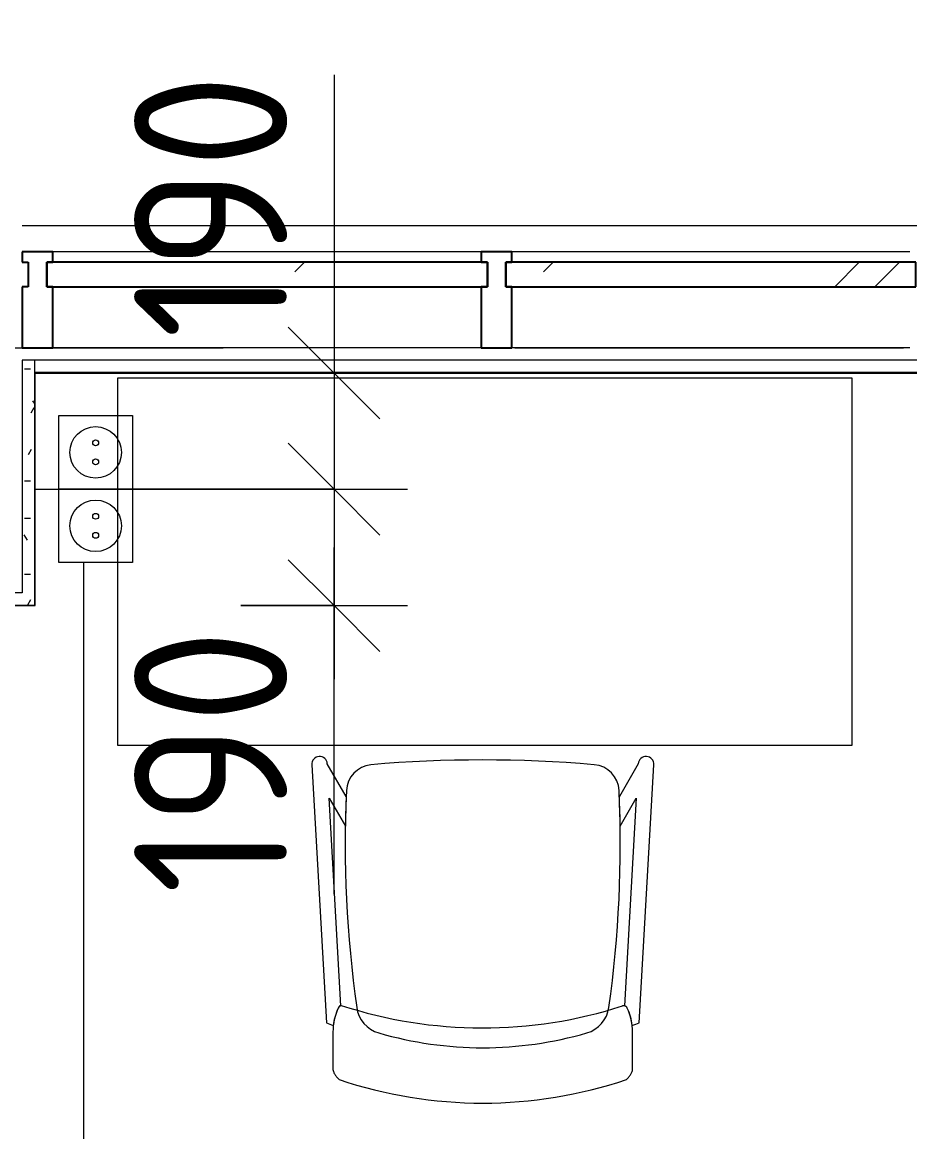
# Model space of a CAD drawing. Header units: millimetres. Extents: x -4185 to 186529, y -8553 to 29097.
# Drawn here: x 4660 to 6110, y 13719 to 15532 of the extents above; entities that cross this region are included whole.
import ezdxf

# ---------------------------------------------------------------- set-up
doc = ezdxf.new("R2010")
doc.units = ezdxf.units.MM
doc.linetypes.add('Осевая', pattern=[3175, 635, -476.25, 1587.5, -476.25])
for name, color, linetype, lineweight in [('A-ANNO-DIMS', 7, 'Continuous', 9), ('A-ANNO-DIMS-100', 7, 'Continuous', 9), ('A-DETL-GENF', 7, 'Continuous', 9), ('A-GLAZ-CURT', 7, 'Continuous', 9), ('A-GLAZ-CURT-1', 7, 'Continuous', 25), ('A-GLAZ-CWMG', 7, 'Continuous', 9), ('A-GLAZ-CWMG-1', 7, 'Continuous', 25), ('A-WALL', 7, 'Continuous', 9), ('E-ELEC-FIXT-IDEN', 7, 'Continuous', 9), ('I-WALL', 7, 'Continuous', 9), ('Оси-2', 7, 'Осевая', 9), ('Электрические приборы', 7, 'Continuous', 9)]:
    doc.layers.add(name, color=color, linetype=linetype, lineweight=lineweight)
for name, color, linetype, lineweight, true_color in [('A-WALL-1', 7, 'Continuous', 9, 0x3c3c3c), ('A-WALL-FNSH-1', 7, 'Continuous', 9, 0x3c3c3c), ('I-FURN-1', 7, 'Continuous', 9, 0xf0f0f0), ('Оси розеток', 7, 'Continuous', 9, 0xff1e23)]:
    doc.layers.add(name, color=color, linetype=linetype, lineweight=lineweight, true_color=true_color)
doc.styles.add('ISOCPEUR', font='isocpeur.ttf', dxfattribs={"width": 0.9, "height": 250})
doc.dimstyles.new('ISO-2_5_0_9К_БОЛЬШОЙ_2', dxfattribs={"dimscale": 304.8, "dimtxt": 248.995294, "dimasz": 0.492126, "dimexe": 0.393701, "dimexo": 0.984252, "dimgap": 0, "dimtad": 1, "dimdec": 0, "dimrnd": 10, "dimzin": 0, "dimdsep": 46, "dimtxsty": 'ISOCPEUR', "dimblk1": 'OBLIQUE', "dimblk2": 'OBLIQUE', "dimsah": 1, "dimcen": 0.09, "dimdle": 0.393701, "dimazin": 0, "dimtfac": 1, "dimtdec": 4, "dimtix": 1, "dimtmove": 1, "dimatfit": 3, "dimfxl": 1, "dimtvp": 1, "dimtolj": 1, "dimtzin": 0, "dimarcsym": 2})
pattern_1 = [(0, (0, 0), (121.92, 30.48), [10.058, -81.382, 10.058, -81.382, -487.68]), (0, (0, 0), (121.92, 30.48), [-182.88, 10.058, -172.822, 10.058, -81.382, -213.36]), (0, (0, 0), (121.92, 30.48), [-457.2, 10.058, -50.902, 10.058, -142.342]), (120, (45.72, 15.24), (-87.356454, 90.34582), [10.058, -81.382, 10.058, -81.382, -487.68]), (120, (45.72, 15.24), (-87.356454, 90.34582), [-182.88, 10.058, -172.822, 10.058, -81.382, -213.36]), (120, (45.72, 15.24), (-87.356454, 90.34582), [-457.2, 10.058, -50.902, 10.058, -142.342]), (240, (60.96, 76.2), (-34.563546, -120.82582), [10.058, -81.382, 10.058, -81.382, -487.68]), (240, (60.96, 76.2), (-34.563546, -120.82582), [-182.88, 10.058, -172.822, 10.058, -81.382, -213.36]), (240, (60.96, 76.2), (-34.563546, -120.82582), [-457.2, 10.058, -50.902, 10.058, -142.342])]

# ---------------------------------------------------------------- blocks, each defined once
blk = doc.blocks.new('Системная панель - Стекло - 40мм-23997278-План размещения напольных электротехнических лючков и розеток 1 этажа в осях 1-12')
at = {"layer": 'A-GLAZ-CURT'}
h = blk.add_hatch(dxfattribs=at)
h.set_pattern_fill('FP_79', color=256, style=0, pattern_type=2)
h.set_pattern_definition([(45, (-5160, -15040), (-282.843, 282.843), [200, -600]), (45, (-5360, -15140), (-282.843, 282.843), [600, -200]), (45, (-4960, -15240), (-282.843, 282.843), [200, -600])])
h.paths.add_polyline_path([(-360, -40), (360, -40), (360, 0), (-360, 0)])
at = {"layer": 'A-GLAZ-CURT-1'}
for p, q in [((360, 0), (-360, 0)), ((-360, 0), (-360, -40)), ((360, -40), (360, 0)), ((-360, -40), (360, -40))]:
    blk.add_line(p, q, dxfattribs=at)
blk = doc.blocks.new('Прямоугольный импост - Импост структурный с накладкой - 160мм-23997280-План размещения напольных электротехнических лючков и розеток 1 этажа в осях 1-12')
at = {"layer": 'A-GLAZ-CWMG-1'}
for p, q in [((0, 140), (-50, 140)), ((-50, 140), (-50, 40)), ((0, 40), (0, 140)), ((-50, 40), (-40, 40)), ((-40, 40), (-40, 0)), ((-10, 0), (-10, 40)), ((-10, 40), (0, 40)), ((-40, 0), (-50, 0)), ((-50, 0), (-50, -17)), ((0, 0), (-10, 0)), ((0, -17), (0, 0)), ((-50, -17), (0, -17))]:
    blk.add_line(p, q, dxfattribs=at)
blk = doc.blocks.new('Прямоугольный импост - Импост структурный с накладкой - 160мм-23752558-План размещения напольных электротехнических лючков и розеток 1 этажа в осях 1-12')
at = {"layer": 'A-GLAZ-CWMG'}
for p, q in [((5410, 15157), (4710, 15157)), ((5410, 15000), (4710, 15000))]:
    blk.add_line(p, q, dxfattribs=at)
blk = doc.blocks.new('Системная панель - Стекло - 40мм-23997281-План размещения напольных электротехнических лючков и розеток 1 этажа в осях 1-12')
at = {"layer": 'A-GLAZ-CURT'}
h = blk.add_hatch(dxfattribs=at)
h.set_pattern_fill('FP_80', color=256, style=0, pattern_type=2)
h.set_pattern_definition([(45, (-5885, -15040), (-282.843, 282.843), [200, -600]), (45, (-6085, -15140), (-282.843, 282.843), [600, -200]), (45, (-5685, -15240), (-282.843, 282.843), [200, -600])])
h.paths.add_polyline_path([(-335, -40), (335, -40), (335, 0), (-335, 0)])
at = {"layer": 'A-GLAZ-CURT-1'}
for p, q in [((335, 0), (-335, 0)), ((-335, 0), (-335, -40)), ((335, -40), (335, 0)), ((-335, -40), (335, -40))]:
    blk.add_line(p, q, dxfattribs=at)
blk = doc.blocks.new('Прямоугольный импост - Импост структурный с накладкой - 160мм-23772036-План размещения напольных электротехнических лючков и розеток 1 этажа в осях 1-12')
at = {"layer": 'A-GLAZ-CWMG'}
for p, q in [((6110, 15157), (5460, 15157)), ((6110, 15000), (5460, 15000))]:
    blk.add_line(p, q, dxfattribs=at)
blk = doc.blocks.new('Прямоугольный импост - Импост структурный с накладкой - 160мм-23997282-План размещения напольных электротехнических лючков и розеток 1 этажа в осях 1-12')
at = {"layer": 'A-GLAZ-CWMG-1'}
for p, q in [((-25, 40), (-25, 140)), ((-25, 140), (25, 140)), ((25, 140), (25, 40)), ((-15, 40), (-25, 40)), ((-15, 0), (-15, 40)), ((15, 40), (15, 0)), ((25, 40), (15, 40)), ((-25, -17), (-25, 0)), ((-25, 0), (-15, 0)), ((15, 0), (25, 0)), ((25, 0), (25, -17)), ((25, -17), (-25, -17))]:
    blk.add_line(p, q, dxfattribs=at)
blk = doc.blocks.new('Блок Розеток и Выключателей - Блок Розеток и Выключателей_SK1-27368977-План размещения напольных электротехнических лючков и розеток 1 этажа в осях 1-12')
at = {"layer": 'A-DETL-GENF'}
for p, q in [((-120, -40), (0, -40)), ((-120, -160), (-120, -40)), ((0, -40), (120, -40)), ((0, -160), (0, -40)), ((0, -40), (0, -160)), ((120, -40), (120, -160)), ((0, -160), (-120, -160)), ((120, -160), (0, -160))]:
    blk.add_line(p, q, dxfattribs=at)
for centre, radius in [((-60, -100), 42), ((60, -100), 42), ((-75.6, -100), 4.8), ((-44.4, -100), 4.8), ((44.4, -100), 4.8), ((75.6, -100), 4.8)]:
    blk.add_circle(centre, radius, dxfattribs=at)
at = {"layer": 'Оси розеток'}
blk.add_line((0, 0), (0, -40), dxfattribs=at)
blk = doc.blocks.new('Chair_1 noor 78578 - 1_4-V111-План размещения напольных электротехнических лючков и розеток 1 этажа в осях 1-12')
at = {"layer": 'I-FURN-1'}
for p, q in [((-130.5, 405.7), (-130.5, 344.8)), ((359.1, 344.8), (359.1, 405.7)), ((-141.2, 329.7), (-165.1, -92)), ((393.7, -92), (369.8, 329.7)), ((-136.5, -37.1), (-117.3, 302)), ((345.9, 302), (365.1, -37.1)), ((-110.2, 8.6), (-136.5, -37.1)), ((365.1, -37.1), (338.8, 8.6)), ((-139.7, -93.5), (-108.8, -39.9)), ((337.4, -39.9), (368.3, -93.5))]:
    blk.add_line(p, q, dxfattribs=at)
for centre, radius, start, end in [((114.3, -271.9), 732.8, 71.3174, 108.6833), ((114.3, -239.2), 609.6, 73.8265, 106.1735), ((-37.4, 344.8), 93.1, 180, 204.9864), ((-41.4, 297.5), 50.8, 106.1735, 171.9659), ((270, 297.5), 50.8, 8.0341, 73.8265), ((266, 344.8), 93.1, 334.477, 360), ((114.3, -279.3), 660.4, 111.7, 112.7563), ((-37.4, 344.8), 93.1, 186.4785, 204.9864), ((114.3, -408), 746, 71.9445, 107.8276), ((266, 344.8), 93.1, 335.0136, 353.5215), ((114.3, -279.3), 660.4, 67.2437, 68.3), ((-116, 308.2), 6.35, 204.9864, 258.4091), ((-116, 308.2), 6.35, 204.9864, 287.8276), ((1798.9, 37.7), 1909.3, 171.9659, 182.6261), ((-1570.3, 37.7), 1909.3, 357.3739, 8.0341), ((344.3, 307.4), 6.35, 281.4186, 334.477), ((344.6, 308.2), 6.35, 281.5909, 335.0136), ((1798.9, 37.7), 1909.3, 180.8761, 182.3307), ((-1570.3, 37.7), 1909.3, 357.6693, 359.1239), ((-64, -47.7), 44.5, 182.6261, 265.0912), ((292.6, -47.7), 44.4, 275.9396, 357.3739), ((-152.4, -92.7), 12.7, 176.75, 356.75), ((114.8, 2033.8), 2133.6, 265.0912, 274.9044), ((381, -92.7), 12.7, 183.25, 3.25)]:
    blk.add_arc(centre, radius, start, end, dxfattribs=at)
for points in [[(-120.4, 422.3), (-122, 420.8), (-124.7, 417.8), (-127.8, 413.5), (-129.8, 409.4), (-130.4, 406.9), (-130.5, 405.7)], [(359.1, 405.7), (359, 406.9), (358.4, 409.4), (356.4, 413.5), (353.3, 417.8), (350.6, 420.8), (349, 422.3)]]:
    blk.add_open_spline(points, degree=3, dxfattribs=at)
blk = doc.blocks.new('Стол базовый прямоугольный - 1_2-25479526-План размещения напольных электротехнических лючков и розеток 1 этажа в осях 1-12')
at = {"layer": 'I-FURN-1'}
for p, q in [((600, 300), (-600, 300)), ((-600, 300), (-600, -300)), ((600, -300), (600, 300)), ((-600, -300), (600, -300))]:
    blk.add_line(p, q, dxfattribs=at)
blk = doc.blocks.new('DIMBLOCK26-План размещения напольных электротехнических лючков и розеток 1 этажа в осях 1-12')
at = {"layer": 'A-ANNO-DIMS-100'}
for p, q in [((5169.5, 15446), (5169.5, 14915.1)), ((5169.5, 15079), (5169.5, 14769.4)), ((4975.5, 14959), (5289.5, 14959)), ((5169.5, 14959), (4975.5, 14959)), ((5169.5, 14915.1), (5169.5, 14864.2)), ((4798.9, 14769.4), (5289.5, 14769.4)), ((5169.5, 14769.4), (4798.9, 14769.4))]:
    blk.add_line(p, q, dxfattribs=at)
at = {"layer": 'A-ANNO-DIMS-100', "lineweight": 20}
for p, q in [((5169.5, 14959), (5094.5, 15034)), ((5169.5, 14959), (5244.5, 14884)), ((5169.5, 14769.4), (5094.5, 14844.4)), ((5169.5, 14769.4), (5244.5, 14694.4))]:
    blk.add_line(p, q, dxfattribs=at)
at = {"layer": 'A-ANNO-DIMS-100', "color": 0, "insert": (4842.8, 15015.1), "char_height": 250, "width": 517.144, "attachment_point": 1, "rotation": 90, "line_spacing_factor": 1.149209, "style": 'ISOCPEUR'}
blk.add_mtext('190', dxfattribs=at)
blk = doc.blocks.new('_Oblique')
at = {"color": 0, "linetype": 'ByBlock', "lineweight": -2}
blk.add_line((-0.5, -0.5), (0.5, 0.5), dxfattribs=at)
blk = doc.blocks.new('DIMBLOCK27-План размещения напольных электротехнических лючков и розеток 1 этажа в осях 1-12')
at = {"layer": 'A-ANNO-DIMS-100', "lineweight": 20}
for p, q in [((5169.5, 14769.4), (5094.5, 14844.4)), ((5169.5, 14769.4), (5244.5, 14694.4)), ((5169.5, 14579), (5094.5, 14654)), ((5169.5, 14579), (5244.5, 14504))]:
    blk.add_line(p, q, dxfattribs=at)
at = {"layer": 'A-ANNO-DIMS-100'}
for p, q in [((4798.9, 14769.4), (5289.5, 14769.4)), ((5169.5, 14769.4), (4798.9, 14769.4)), ((5169.5, 14769.4), (5169.5, 14459)), ((5169.5, 14638.8), (5169.5, 14674.2)), ((5169.5, 14107.8), (5169.5, 14638.8)), ((5017.1, 14579), (5289.5, 14579)), ((5169.5, 14579), (5017.1, 14579))]:
    blk.add_line(p, q, dxfattribs=at)
at = {"layer": 'A-ANNO-DIMS-100', "color": 0, "insert": (4842.8, 14107.8), "char_height": 250, "width": 517.144, "attachment_point": 1, "rotation": 90, "line_spacing_factor": 1.149209, "style": 'ISOCPEUR'}
blk.add_mtext('190', dxfattribs=at)

msp = doc.modelspace()

# ---------------------------------------------------------------- hatches: boundary and pattern name
at = {"layer": 'I-WALL'}
h = msp.add_hatch(dxfattribs=at)
h.set_pattern_fill('FP_84', color=256, style=0, pattern_type=2)
h.set_pattern_definition(pattern_1)
h.paths.add_polyline_path([(6140, 14960), (6160, 14960), (6160, 14980), (6139, 14980), (6139, 14960)])
h.paths.add_polyline_path([(4680, 14960), (4680, 14980), (4660, 14980), (4660, 14960)])
h = msp.add_hatch(dxfattribs=at)
h.set_pattern_fill('FP_84', color=256, style=0, pattern_type=2)
h.set_pattern_definition(pattern_1)
h.paths.add_polyline_path([(4660, 14600), (4680, 14600), (4680, 14960), (4660, 14960)])
h = msp.add_hatch(dxfattribs=at)
h.set_pattern_fill('FP_84', color=256, style=0, pattern_type=2)
h.set_pattern_definition(pattern_1)
h.paths.add_polyline_path([(4659.4, 14580), (4680, 14580), (4680, 14600), (3130, 14600), (3130, 14580), (4293.8, 14580)])

# ---------------------------------------------------------------- linework, layer by layer
at = {"layer": 'A-WALL'}
msp.add_line((4680, 14980), (4680, 14580), dxfattribs=at)
at = {"layer": 'A-WALL-1'}
for p, q in [((4660, 14980), (4660, 14600)), ((4680, 14980), (4660, 14980)), ((4660, 14600), (3130, 14600)), ((3110, 14580), (4680, 14580))]:
    msp.add_line(p, q, dxfattribs=at)
at = {"layer": 'A-WALL-FNSH-1'}
for p, q in [((4681, 14959), (6140, 14959)), ((4681, 14579), (4681, 14959)), ((3109, 14579), (4681, 14579))]:
    msp.add_line(p, q, dxfattribs=at)
at = {"layer": 'E-ELEC-FIXT-IDEN'}
msp.add_line((4760, 14649.4), (4760, 13327), dxfattribs=at)
at = {"layer": 'I-WALL'}
for p, q in [((4660, 15200), (6160, 15200)), ((6139, 14980), (4680, 14980)), ((6139, 14960), (4680, 14960))]:
    msp.add_line(p, q, dxfattribs=at)
at = {"layer": 'Оси-2'}
msp.add_line((-885.2, 15000), (35457, 15000), dxfattribs=at)

# ---------------------------------------------------------------- block references
at = {"layer": 'A-GLAZ-CURT'}
for name, p in [('Системная панель - Стекло - 40мм-23997278-План размещения напольных электротехнических лючков и розеток 1 этажа в осях 1-12', (5060, 15140)), ('Системная панель - Стекло - 40мм-23997281-План размещения напольных электротехнических лючков и розеток 1 этажа в осях 1-12', (5785, 15140))]:
    msp.add_blockref(name, p, dxfattribs=at)
at = {"layer": 'A-GLAZ-CWMG', "rotation": 180}
msp.add_blockref('Прямоугольный импост - Импост структурный с накладкой - 160мм-23997280-План размещения напольных электротехнических лючков и розеток 1 этажа в осях 1-12', (4660, 15140), dxfattribs=at)
at = {"layer": 'A-GLAZ-CWMG'}
for name in ['Прямоугольный импост - Импост структурный с накладкой - 160мм-23752558-План размещения напольных электротехнических лючков и розеток 1 этажа в осях 1-12', 'Прямоугольный импост - Импост структурный с накладкой - 160мм-23772036-План размещения напольных электротехнических лючков и розеток 1 этажа в осях 1-12']:
    msp.add_blockref(name, (0, 0), dxfattribs=at)
at = {"layer": 'A-GLAZ-CWMG', "extrusion": (0, 0, -1), "rotation": 180}
msp.add_blockref('Прямоугольный импост - Импост структурный с накладкой - 160мм-23997282-План размещения напольных электротехнических лючков и розеток 1 этажа в осях 1-12', (-5435, 15140), dxfattribs=at)
at = {"layer": 'I-FURN-1'}
msp.add_blockref('Стол базовый прямоугольный - 1_2-25479526-План размещения напольных электротехнических лючков и розеток 1 этажа в осях 1-12', (5415.8, 14650.8), dxfattribs=at)
at = {"layer": 'I-FURN-1', "rotation": 180}
msp.add_blockref('Chair_1 noor 78578 - 1_4-V111-План размещения напольных электротехнических лючков и розеток 1 этажа в осях 1-12', (5526.7, 14227.1), dxfattribs=at)
at = {"layer": 'Электрические приборы', "rotation": 89.9999999999999}
msp.add_blockref('Блок Розеток и Выключателей - Блок Розеток и Выключателей_SK1-27368977-План размещения напольных электротехнических лючков и розеток 1 этажа в осях 1-12', (4680, 14769.4), dxfattribs=at)

# ---------------------------------------------------------------- dimensions: what is measured, and where the dimension line sits
at = {"layer": 'A-ANNO-DIMS'}
for base, p1, p2, override, picture, middle in [((5169.5, 14769.4), (5275.5, 14959), (4498.9, 14769.4), {"dimpost": '<>', "dimfxl": 799.392814}, 'DIMBLOCK26-План размещения напольных электротехнических лючков и розеток 1 этажа в осях 1-12', (5009.5, 15273.6)), ((5169.5, 14579), (4498.9, 14769.4), (4717.1, 14579), {"dimpost": '<>', "dimfxl": 289.543127}, 'DIMBLOCK27-План размещения напольных электротехнических лючков и розеток 1 этажа в осях 1-12', (5009.5, 14366.4))]:
    dim = msp.add_linear_dim(base=base, p1=p1, p2=p2, angle=90, dimstyle='ISO-2_5_0_9К_БОЛЬШОЙ_2', override=override, dxfattribs=at)
    dim.commit()
    dim.dimension.update_dxf_attribs({"geometry": picture, "text_midpoint": middle, "dimtype": 160, "text_rotation": 90})

doc.saveas('drawing.dxf')
